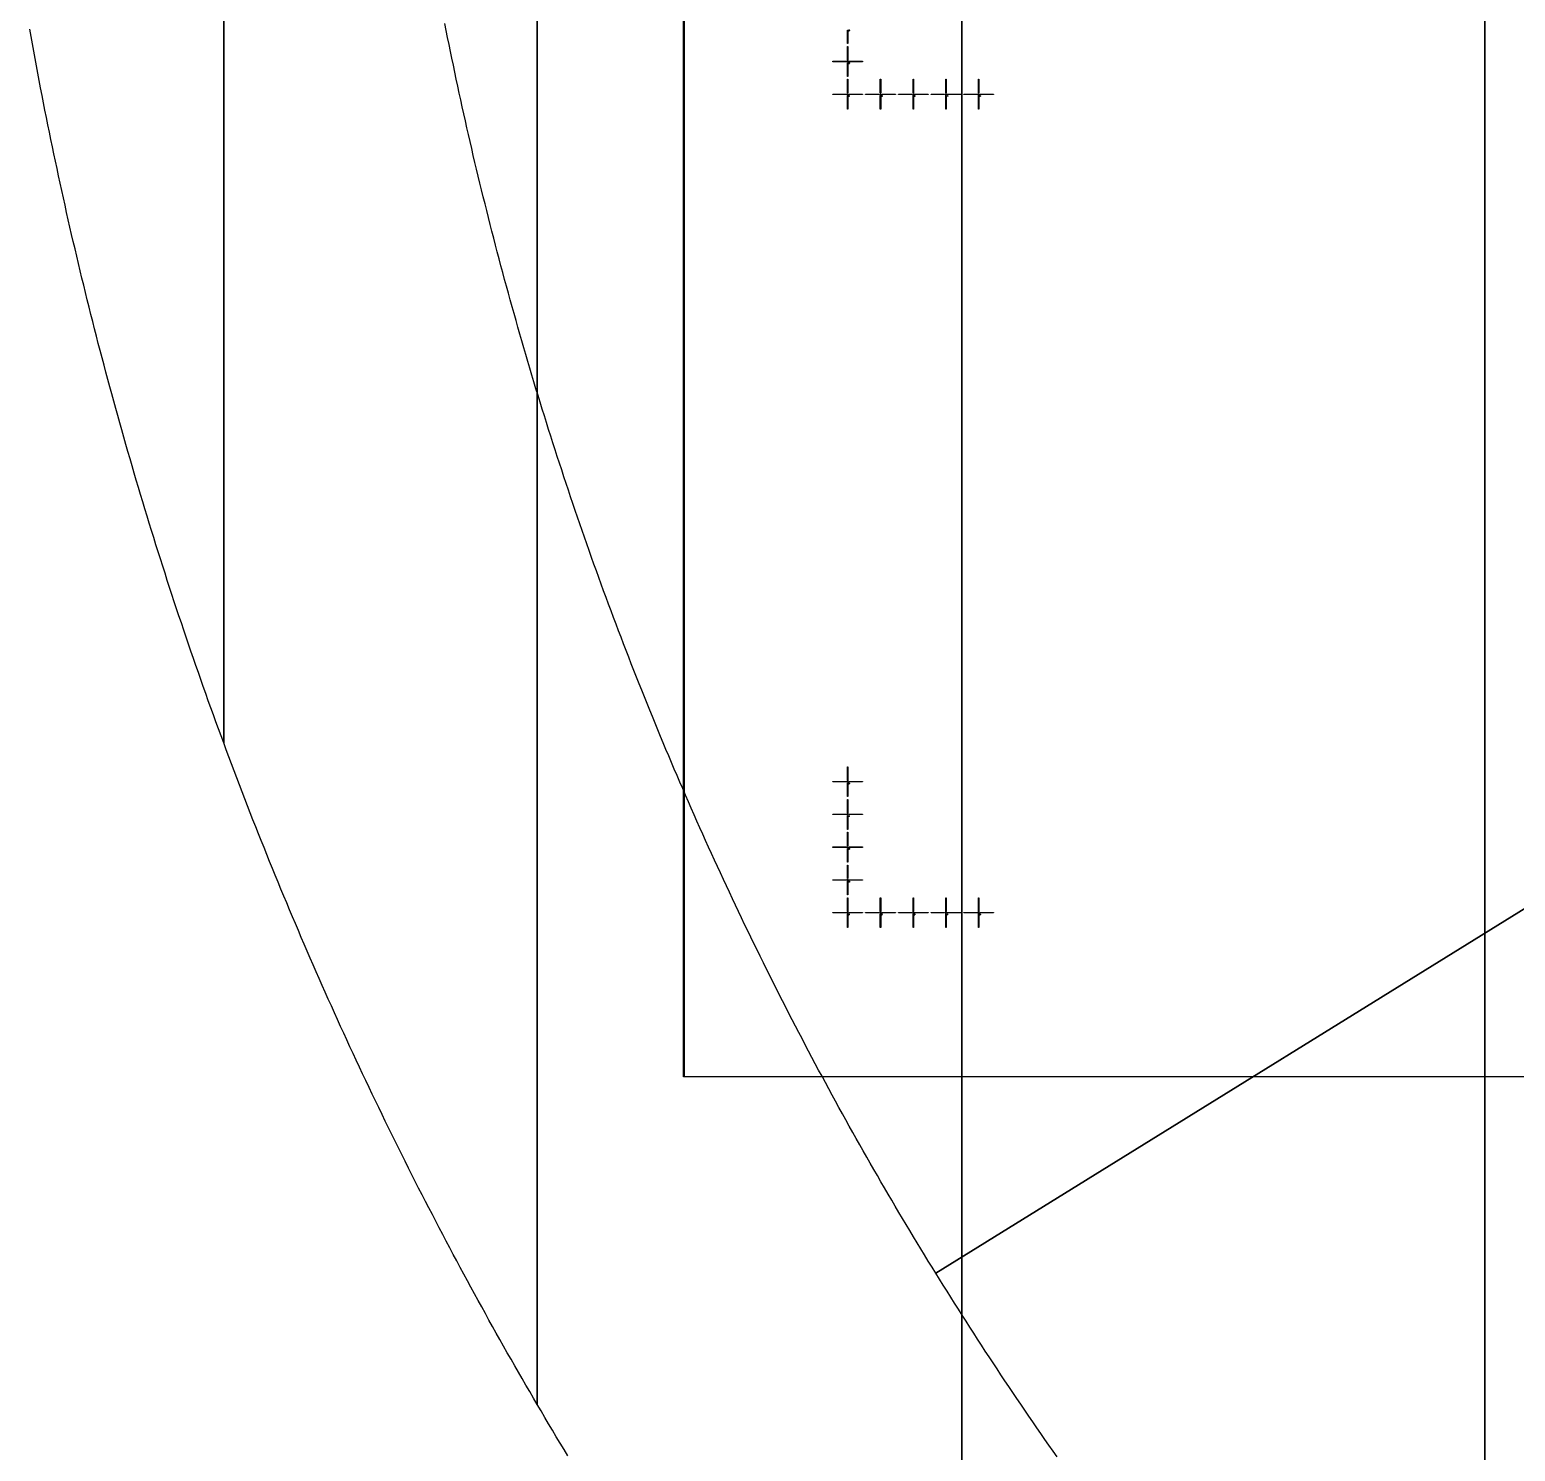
# Model space of a CAD drawing. Extents: x -25400 to 25400, y -24113 to 25400.
# Drawn here: x -25006 to -15929, y -13144 to -4459 of the extents above; entities that cross this region are included whole.
import ezdxf

# ---------------------------------------------------------------- set-up
doc = ezdxf.new("R2010")
doc.units = 0
for name, color, linetype in [('L0D0', 1, 'CONTINUOUS'), ('L1D0', 2, 'CONTINUOUS'), ('L3D0', 3, 'CONTINUOUS')]:
    doc.layers.add(name, color=color, linetype=linetype)

msp = doc.modelspace()

# ---------------------------------------------------------------- linework, layer by layer
at = {"layer": 'L0D0'}
for points in [[(-16115.797, 19632.653), (-16115.797, -19632.653)], [(-16115.797, -19632.653), (-16115.797, 19632.653)], [(-19309.859, 16501.193), (-19309.859, -16501.193)], [(-19309.859, -16501.193), (-19309.859, 16501.193)], [(-21905.071, 12857.988), (-21905.071, -12857.988), (-21928.171, -12818.553), (-21951.2, -12779.077), (-21974.158, -12739.559), (-21997.045, -12700), (-22019.861, -12660.4), (-22042.605, -12620.759), (-22065.278, -12581.077), (-22087.88, -12541.355), (-22110.41, -12501.591), (-22132.868, -12461.788), (-22155.255, -12421.944), (-22177.57, -12382.059), (-22199.813, -12342.135), (-22221.984, -12302.171), (-22244.084, -12262.167), (-22266.111, -12222.123), (-22288.067, -12182.04), (-22309.95, -12141.917), (-22331.761, -12101.755), (-22353.499, -12061.553), (-22375.166, -12021.313), (-22396.759, -11981.034), (-22418.281, -11940.716), (-22439.729, -11900.359), (-22461.105, -11859.964), (-22482.409, -11819.53), (-22503.639, -11779.058), (-22524.797, -11738.548), (-22545.882, -11698), (-22566.894, -11657.414), (-22587.832, -11616.791), (-22608.698, -11576.129), (-22629.491, -11535.431), (-22650.21, -11494.695), (-22670.855, -11453.921), (-22691.428, -11413.111), (-22711.927, -11372.264), (-22732.352, -11331.379), (-22752.704, -11290.459), (-22772.982, -11249.501), (-22793.187, -11208.507), (-22813.317, -11167.477), (-22833.374, -11126.411), (-22853.357, -11085.309), (-22873.266, -11044.171), (-22893.101, -11002.997), (-22912.862, -10961.787), (-22932.548, -10920.542), (-22952.16, -10879.262), (-22971.698, -10837.946), (-22991.162, -10796.595), (-23010.551, -10755.21), (-23029.866, -10713.789), (-23049.106, -10672.334), (-23068.271, -10630.844), (-23087.362, -10589.32), (-23106.378, -10547.762), (-23125.32, -10506.169), (-23144.186, -10464.543), (-23162.977, -10422.882), (-23181.694, -10381.188), (-23200.335, -10339.46), (-23218.902, -10297.699), (-23237.393, -10255.904), (-23255.809, -10214.077), (-23274.149, -10172.216), (-23292.415, -10130.322), (-23310.604, -10088.395), (-23328.719, -10046.436), (-23346.758, -10004.444), (-23364.721, -9962.42), (-23382.609, -9920.364), (-23400.421, -9878.275), (-23418.157, -9836.154), (-23435.817, -9794.002), (-23453.402, -9751.818), (-23470.91, -9709.602), (-23488.343, -9667.355), (-23505.699, -9625.077), (-23522.98, -9582.767), (-23540.184, -9540.427), (-23557.312, -9498.055), (-23574.364, -9455.653), (-23591.339, -9413.22), (-23608.238, -9370.757), (-23625.061, -9328.263), (-23641.807, -9285.739), (-23658.477, -9243.185), (-23675.07, -9200.602), (-23691.586, -9157.988), (-23708.026, -9115.345), (-23724.389, -9072.672), (-23740.675, -9029.97), (-23756.884, -8987.238), (-23773.017, -8944.478), (-23789.072, -8901.688), (-23805.05, -8858.87), (-23820.952, -8816.023), (-23820.952, 8816.023)], [(-21717.725, -13171.956), (-21741.39, -13132.858), (-21764.985, -13093.718), (-21788.509, -13054.534), (-21811.963, -13015.309), (-21835.346, -12976.042), (-21858.659, -12936.732), (-21881.901, -12897.381), (-21905.071, -12857.988), (-21905.071, 12857.988)], [(-23820.952, 4455.665), (-23820.952, -8816.023), (-23836.776, -8773.148), (-23852.523, -8730.244), (-23868.193, -8687.312), (-23883.785, -8644.351), (-23899.3, -8601.363), (-23914.738, -8558.347), (-23930.098, -8515.303), (-23945.381, -8472.232), (-23960.587, -8429.133), (-23975.715, -8386.007), (-23990.765, -8342.854), (-24005.737, -8299.673), (-24020.632, -8256.466), (-24035.449, -8213.232), (-24050.188, -8169.972), (-24064.85, -8126.685), (-24079.433, -8083.372), (-24093.939, -8040.032), (-24108.366, -7996.667), (-24122.716, -7953.276), (-24136.987, -7909.859), (-24151.18, -7866.416), (-24165.295, -7822.948), (-24179.332, -7779.454), (-24193.29, -7735.936), (-24207.171, -7692.392), (-24220.972, -7648.823), (-24234.696, -7605.23), (-24248.341, -7561.612), (-24261.907, -7517.97), (-24275.395, -7474.303), (-24288.804, -7430.612), (-24302.135, -7386.897), (-24315.387, -7343.158), (-24328.56, -7299.395), (-24341.655, -7255.609), (-24354.67, -7211.799), (-24367.607, -7167.965), (-24380.465, -7124.109), (-24393.244, -7080.23), (-24405.944, -7036.327), (-24418.565, -6992.402), (-24431.107, -6948.454), (-24443.57, -6904.484), (-24455.953, -6860.491), (-24468.258, -6816.476), (-24480.483, -6772.439), (-24492.629, -6728.38), (-24504.696, -6684.3), (-24516.684, -6640.197), (-24528.592, -6596.074), (-24540.42, -6551.929), (-24552.17, -6507.762), (-24563.839, -6463.575), (-24575.43, -6419.366), (-24586.94, -6375.137), (-24598.371, -6330.887), (-24609.723, -6286.617), (-24620.994, -6242.326), (-24632.186, -6198.016), (-24643.299, -6153.685), (-24654.331, -6109.334), (-24665.284, -6064.963), (-24676.157, -6020.573), (-24686.949, -5976.163), (-24697.662, -5931.734), (-24708.295, -5887.286), (-24718.849, -5842.819), (-24729.322, -5798.332), (-24739.714, -5753.827), (-24750.027, -5709.304), (-24760.26, -5664.761), (-24770.413, -5620.201), (-24780.485, -5575.622), (-24790.477, -5531.026), (-24800.389, -5486.411), (-24810.221, -5441.778), (-24819.972, -5397.128), (-24829.643, -5352.461), (-24839.233, -5307.776), (-24848.743, -5263.074), (-24858.173, -5218.355), (-24867.522, -5173.619), (-24876.791, -5128.866), (-24885.979, -5084.097), (-24895.087, -5039.311), (-24904.114, -4994.509), (-24913.06, -4949.691), (-24921.926, -4904.857), (-24930.711, -4860.007), (-24939.415, -4815.141), (-24948.039, -4770.259), (-24956.581, -4725.362), (-24965.043, -4680.45), (-24973.424, -4635.523), (-24981.725, -4590.58), (-24989.944, -4545.623), (-24998.083, -4500.651), (-25006.14, -4455.665)], [(0, 0), (-19469.972, -12055.297), (-19492.787, -12018.372), (-19515.531, -11981.404), (-19538.205, -11944.393), (-19560.809, -11907.339), (-19583.343, -11870.243), (-19605.807, -11833.104), (-19628.2, -11795.922), (-19650.522, -11758.698), (-19672.774, -11721.432), (-19694.955, -11684.123), (-19717.066, -11646.773), (-19739.105, -11609.381), (-19761.074, -11571.947), (-19782.972, -11534.471), (-19804.798, -11496.954), (-19826.554, -11459.396), (-19848.238, -11421.797), (-19869.851, -11384.156), (-19891.393, -11346.475), (-19912.863, -11308.753), (-19934.262, -11270.99), (-19955.589, -11233.187), (-19976.844, -11195.343), (-19998.027, -11157.459), (-20019.139, -11119.535), (-20040.179, -11081.572), (-20061.147, -11043.568), (-20082.042, -11005.525), (-20102.866, -10967.442), (-20123.617, -10929.32), (-20144.296, -10891.158), (-20164.903, -10852.957), (-20185.437, -10814.718), (-20205.899, -10776.439), (-20226.288, -10738.122), (-20246.605, -10699.766), (-20266.848, -10661.372), (-20287.019, -10622.94), (-20307.117, -10584.469), (-20327.143, -10545.96), (-20347.095, -10507.414), (-20366.974, -10468.829), (-20386.779, -10430.207), (-20406.512, -10391.548), (-20426.171, -10352.851), (-20445.757, -10314.117), (-20465.27, -10275.346), (-20484.708, -10236.538), (-20504.074, -10197.694), (-20523.365, -10158.812), (-20542.583, -10119.895), (-20561.728, -10080.94), (-20580.798, -10041.95), (-20599.794, -10002.924), (-20618.716, -9963.861), (-20637.565, -9924.763), (-20656.339, -9885.629), (-20675.039, -9846.46), (-20693.664, -9807.255), (-20712.216, -9768.015), (-20730.693, -9728.74), (-20749.095, -9689.43), (-20767.423, -9650.085), (-20785.676, -9610.706), (-20803.855, -9571.292), (-20821.959, -9531.844), (-20839.988, -9492.361), (-20857.942, -9452.844), (-20875.821, -9413.293), (-20893.625, -9373.709), (-20911.355, -9334.091), (-20929.009, -9294.439), (-20946.588, -9254.754), (-20964.091, -9215.036), (-20981.519, -9175.284), (-20998.872, -9135.5), (-21016.15, -9095.683), (-21033.352, -9055.833), (-21050.478, -9015.95), (-21067.529, -8976.035), (-21084.504, -8936.088), (-21101.404, -8896.109), (-21118.227, -8856.098), (-21134.975, -8816.055), (-21151.647, -8775.98), (-21168.243, -8735.874), (-21184.763, -8695.737), (-21201.206, -8655.568), (-21217.574, -8615.368), (-21233.865, -8575.137), (-21250.08, -8534.876), (-21266.219, -8494.583), (-21282.281, -8454.261), (-21298.267, -8413.907), (-21314.176, -8373.524), (-21330.009, -8333.11), (-21345.765, -8292.667), (-21361.444, -8252.194), (-21377.047, -8211.691), (-21392.573, -8171.159), (-21408.022, -8130.597), (-21423.394, -8090.006), (-21438.689, -8049.386), (-21453.907, -8008.737), (-21469.048, -7968.059), (-21484.112, -7927.353), (-21499.099, -7886.618), (-21514.008, -7845.855), (-21528.841, -7805.064), (-21543.595, -7764.245), (-21558.273, -7723.397), (-21572.873, -7682.522), (-21587.396, -7641.62), (-21601.841, -7600.69), (-21616.208, -7559.733), (-21630.498, -7518.748), (-21644.71, -7477.737), (-21658.844, -7436.698), (-21672.9, -7395.633), (-21686.879, -7354.541), (-21700.78, -7313.423), (-21714.602, -7272.279), (-21728.347, -7231.109), (-21742.014, -7189.912), (-21755.602, -7148.69), (-21769.113, -7107.442), (-21782.545, -7066.168), (-21795.899, -7024.87), (-21809.175, -6983.545), (-21822.372, -6942.196), (-21835.491, -6900.822), (-21848.531, -6859.423), (-21861.493, -6818), (-21874.377, -6776.552), (-21887.181, -6735.079), (-21899.908, -6693.583), (-21912.555, -6652.062), (-21925.124, -6610.517), (-21937.614, -6568.949), (-21950.025, -6527.357), (-21962.358, -6485.742), (-21974.611, -6444.103), (-21986.786, -6402.441), (-21998.881, -6360.757), (-22010.898, -6319.049), (-22022.835, -6277.319), (-22034.694, -6235.566), (-22046.473, -6193.79), (-22058.173, -6151.993), (-22069.793, -6110.173), (-22081.335, -6068.332), (-22092.797, -6026.468), (-22104.18, -5984.583), (-22115.483, -5942.677), (-22126.707, -5900.749), (-22137.851, -5858.8), (-22148.916, -5816.829), (-22159.902, -5774.838), (-22170.807, -5732.827), (-22181.633, -5690.794), (-22192.38, -5648.741), (-22203.046, -5606.668), (-22213.633, -5564.575), (-22224.14, -5522.462), (-22234.568, -5480.329), (-22244.915, -5438.176), (-22255.182, -5396.004), (-22265.37, -5353.812), (-22275.477, -5311.601), (-22285.505, -5269.371), (-22295.452, -5227.122), (-22305.32, -5184.854), (-22315.107, -5142.568), (-22324.814, -5100.263), (-22334.441, -5057.94), (-22343.987, -5015.599), (-22353.454, -4973.239), (-22362.84, -4930.862), (-22372.145, -4888.467), (-22381.371, -4846.055), (-22390.516, -4803.625), (-22399.58, -4761.178), (-22408.564, -4718.713), (-22417.468, -4676.232), (-22426.291, -4633.734), (-22435.033, -4591.22), (-22443.695, -4548.688), (-22452.276, -4506.141), (-22460.776, -4463.577), (-22469.196, -4420.998)], [(-18728.45, -13177.828), (-18753.394, -13142.307), (-18778.27, -13106.738), (-18803.078, -13071.123), (-18827.819, -13035.46), (-18852.493, -12999.751), (-18877.098, -12963.995), (-18901.636, -12928.192), (-18926.106, -12892.344), (-18950.508, -12856.448), (-18974.841, -12820.507), (-18999.107, -12784.519), (-19023.304, -12748.486), (-19047.434, -12712.406), (-19071.494, -12676.281), (-19095.486, -12640.111), (-19119.41, -12603.895), (-19143.265, -12567.634), (-19167.051, -12531.328), (-19190.768, -12494.976), (-19214.416, -12458.58), (-19237.995, -12422.139), (-19261.505, -12385.653), (-19284.946, -12349.123), (-19308.318, -12312.549), (-19331.62, -12275.93), (-19354.853, -12239.267), (-19378.016, -12202.561), (-19401.11, -12165.81), (-19424.134, -12129.016), (-19447.088, -12092.178), (-19469.972, -12055.297), (0, 0)]]:
    msp.add_lwpolyline(points, dxfattribs=at)
at = {"layer": 'L1D0'}
for points in [[(-20008.75, -4544.15), (-20008.75, -4461.15), (-20006.25, -4461.15), (-20006.25, -4544.15)], [(-20001.5, -4461.039), (-20001.5, -4460.15), (-19997.944, -4460.15), (-19997.944, -4461.039)], [(-20001.5, -4466.372), (-20001.5, -4465.483), (-19997.944, -4465.483), (-19997.944, -4466.372)], [(-20000.611, -4463.706), (-20000.611, -4462.817), (-19997.944, -4462.817), (-19997.944, -4463.706)], [(-19997.944, -4462.817), (-19997.944, -4461.039), (-19997.056, -4461.039), (-19997.056, -4462.817)], [(-19997.944, -4465.483), (-19997.944, -4463.706), (-19997.056, -4463.706), (-19997.056, -4465.483)], [(-20008.75, -4645.15), (-20008.75, -4562.15), (-20006.25, -4562.15), (-20006.25, -4645.15)], [(-20098.5, -4654.4), (-20098.5, -4651.9), (-20015.5, -4651.9), (-20015.5, -4654.4)], [(-20007.7, -4658.15), (-20007.7, -4653.35), (-20012.5, -4653.35), (-20012.5, -4652.95), (-20007.7, -4652.95), (-20007.7, -4648.15), (-20007.3, -4648.15), (-20007.3, -4652.95), (-20002.5, -4652.95), (-20002.5, -4653.35), (-20007.3, -4653.35), (-20007.3, -4658.15)], [(-20008.75, -4744.15), (-20008.75, -4661.15), (-20006.25, -4661.15), (-20006.25, -4744.15)], [(-20001.5, -4661.928), (-20001.5, -4661.039), (-20000.611, -4661.039), (-20000.611, -4661.928)], [(-20001.5, -4666.372), (-20001.5, -4664.594), (-20000.611, -4664.594), (-20000.611, -4665.483), (-19997.056, -4665.483), (-19997.056, -4666.372)], [(-20000.611, -4661.039), (-20000.611, -4660.15), (-19997.944, -4660.15), (-19997.944, -4661.039)], [(-20000.611, -4664.594), (-20000.611, -4663.706), (-19998.833, -4663.706), (-19998.833, -4664.594)], [(-19999.5, -4654.4), (-19999.5, -4651.9), (-19916.5, -4651.9), (-19916.5, -4654.4)], [(-19998.833, -4663.706), (-19998.833, -4662.817), (-19997.944, -4662.817), (-19997.944, -4663.706)], [(-19997.944, -4662.817), (-19997.944, -4661.039), (-19997.056, -4661.039), (-19997.056, -4662.817)], [(-20008.75, -4845.15), (-20008.75, -4762.15), (-20006.25, -4762.15), (-20006.25, -4845.15)], [(-19808.75, -4845.15), (-19808.75, -4762.15), (-19806.25, -4762.15), (-19806.25, -4845.15)], [(-19608.75, -4845.15), (-19608.75, -4762.15), (-19606.25, -4762.15), (-19606.25, -4845.15)], [(-19408.75, -4845.15), (-19408.75, -4762.15), (-19406.25, -4762.15), (-19406.25, -4845.15)], [(-19208.75, -4845.15), (-19208.75, -4762.15), (-19206.25, -4762.15), (-19206.25, -4845.15)], [(-20098.5, -4854.4), (-20098.5, -4851.9), (-20015.5, -4851.9), (-20015.5, -4854.4)], [(-20007.7, -4858.15), (-20007.7, -4853.35), (-20012.5, -4853.35), (-20012.5, -4852.95), (-20007.7, -4852.95), (-20007.7, -4848.15), (-20007.3, -4848.15), (-20007.3, -4852.95), (-20002.5, -4852.95), (-20002.5, -4853.35), (-20007.3, -4853.35), (-20007.3, -4858.15)], [(-20008.75, -4944.15), (-20008.75, -4861.15), (-20006.25, -4861.15), (-20006.25, -4944.15)], [(-20000.611, -4866.372), (-20000.611, -4865.483), (-19999.722, -4865.483), (-19999.722, -4861.928), (-20000.611, -4861.928), (-20000.611, -4861.039), (-19999.722, -4861.039), (-19999.722, -4860.15), (-19998.833, -4860.15), (-19998.833, -4865.483), (-19997.944, -4865.483), (-19997.944, -4866.372)], [(-19999.5, -4854.4), (-19999.5, -4851.9), (-19916.5, -4851.9), (-19916.5, -4854.4)], [(-19898.5, -4854.4), (-19898.5, -4851.9), (-19815.5, -4851.9), (-19815.5, -4854.4)], [(-19807.7, -4858.15), (-19807.7, -4853.35), (-19812.5, -4853.35), (-19812.5, -4852.95), (-19807.7, -4852.95), (-19807.7, -4848.15), (-19807.3, -4848.15), (-19807.3, -4852.95), (-19802.5, -4852.95), (-19802.5, -4853.35), (-19807.3, -4853.35), (-19807.3, -4858.15)], [(-19808.75, -4944.15), (-19808.75, -4861.15), (-19806.25, -4861.15), (-19806.25, -4944.15)], [(-19801.5, -4861.928), (-19801.5, -4861.039), (-19800.611, -4861.039), (-19800.611, -4861.928)], [(-19801.5, -4866.372), (-19801.5, -4864.594), (-19800.611, -4864.594), (-19800.611, -4865.483), (-19797.056, -4865.483), (-19797.056, -4866.372)], [(-19800.611, -4861.039), (-19800.611, -4860.15), (-19797.944, -4860.15), (-19797.944, -4861.039)], [(-19800.611, -4864.594), (-19800.611, -4863.706), (-19798.833, -4863.706), (-19798.833, -4864.594)], [(-19799.5, -4854.4), (-19799.5, -4851.9), (-19716.5, -4851.9), (-19716.5, -4854.4)], [(-19798.833, -4863.706), (-19798.833, -4862.817), (-19797.944, -4862.817), (-19797.944, -4863.706)], [(-19797.944, -4862.817), (-19797.944, -4861.039), (-19797.056, -4861.039), (-19797.056, -4862.817)], [(-19698.5, -4854.4), (-19698.5, -4851.9), (-19615.5, -4851.9), (-19615.5, -4854.4)], [(-19607.7, -4858.15), (-19607.7, -4853.35), (-19612.5, -4853.35), (-19612.5, -4852.95), (-19607.7, -4852.95), (-19607.7, -4848.15), (-19607.3, -4848.15), (-19607.3, -4852.95), (-19602.5, -4852.95), (-19602.5, -4853.35), (-19607.3, -4853.35), (-19607.3, -4858.15)], [(-19608.75, -4944.15), (-19608.75, -4861.15), (-19606.25, -4861.15), (-19606.25, -4944.15)], [(-19601.5, -4861.039), (-19601.5, -4860.15), (-19597.944, -4860.15), (-19597.944, -4861.039)], [(-19601.5, -4866.372), (-19601.5, -4865.483), (-19597.944, -4865.483), (-19597.944, -4866.372)], [(-19600.611, -4863.706), (-19600.611, -4862.817), (-19597.944, -4862.817), (-19597.944, -4863.706)], [(-19599.5, -4854.4), (-19599.5, -4851.9), (-19516.5, -4851.9), (-19516.5, -4854.4)], [(-19597.944, -4862.817), (-19597.944, -4861.039), (-19597.056, -4861.039), (-19597.056, -4862.817)], [(-19597.944, -4865.483), (-19597.944, -4863.706), (-19597.056, -4863.706), (-19597.056, -4865.483)], [(-19498.5, -4854.4), (-19498.5, -4851.9), (-19415.5, -4851.9), (-19415.5, -4854.4)], [(-19407.7, -4858.15), (-19407.7, -4853.35), (-19412.5, -4853.35), (-19412.5, -4852.95), (-19407.7, -4852.95), (-19407.7, -4848.15), (-19407.3, -4848.15), (-19407.3, -4852.95), (-19402.5, -4852.95), (-19402.5, -4853.35), (-19407.3, -4853.35), (-19407.3, -4858.15)], [(-19408.75, -4944.15), (-19408.75, -4861.15), (-19406.25, -4861.15), (-19406.25, -4944.15)], [(-19398.833, -4866.372), (-19398.833, -4864.594), (-19401.5, -4864.594), (-19401.5, -4862.817), (-19400.611, -4862.817), (-19400.611, -4863.706), (-19398.833, -4863.706), (-19398.833, -4861.039), (-19399.722, -4861.039), (-19399.722, -4860.15), (-19397.944, -4860.15), (-19397.944, -4863.706), (-19397.056, -4863.706), (-19397.056, -4864.594), (-19397.944, -4864.594), (-19397.944, -4866.372)], [(-19400.611, -4862.817), (-19400.611, -4861.039), (-19399.722, -4861.039), (-19399.722, -4862.817)], [(-19399.5, -4854.4), (-19399.5, -4851.9), (-19316.5, -4851.9), (-19316.5, -4854.4)], [(-19298.5, -4854.4), (-19298.5, -4851.9), (-19215.5, -4851.9), (-19215.5, -4854.4)], [(-19207.7, -4858.15), (-19207.7, -4853.35), (-19212.5, -4853.35), (-19212.5, -4852.95), (-19207.7, -4852.95), (-19207.7, -4848.15), (-19207.3, -4848.15), (-19207.3, -4852.95), (-19202.5, -4852.95), (-19202.5, -4853.35), (-19207.3, -4853.35), (-19207.3, -4858.15)], [(-19208.75, -4944.15), (-19208.75, -4861.15), (-19206.25, -4861.15), (-19206.25, -4944.15)], [(-19201.5, -4863.706), (-19201.5, -4860.15), (-19197.056, -4860.15), (-19197.056, -4861.039), (-19200.611, -4861.039), (-19200.611, -4862.817), (-19197.944, -4862.817), (-19197.944, -4863.706)], [(-19201.5, -4866.372), (-19201.5, -4865.483), (-19197.944, -4865.483), (-19197.944, -4866.372)], [(-19199.5, -4854.4), (-19199.5, -4851.9), (-19116.5, -4851.9), (-19116.5, -4854.4)], [(-19197.944, -4865.483), (-19197.944, -4863.706), (-19197.056, -4863.706), (-19197.056, -4865.483)], [(-20008.75, -9045.15), (-20008.75, -8962.15), (-20006.25, -8962.15), (-20006.25, -9045.15)], [(-20098.5, -9054.4), (-20098.5, -9051.9), (-20015.5, -9051.9), (-20015.5, -9054.4)], [(-20007.7, -9058.15), (-20007.7, -9053.35), (-20012.5, -9053.35), (-20012.5, -9052.95), (-20007.7, -9052.95), (-20007.7, -9048.15), (-20007.3, -9048.15), (-20007.3, -9052.95), (-20002.5, -9052.95), (-20002.5, -9053.35), (-20007.3, -9053.35), (-20007.3, -9058.15)], [(-20008.75, -9144.15), (-20008.75, -9061.15), (-20006.25, -9061.15), (-20006.25, -9144.15)], [(-20001.5, -9063.706), (-20001.5, -9060.15), (-19997.056, -9060.15), (-19997.056, -9061.039), (-20000.611, -9061.039), (-20000.611, -9062.817), (-19997.944, -9062.817), (-19997.944, -9063.706)], [(-20001.5, -9066.372), (-20001.5, -9065.483), (-19997.944, -9065.483), (-19997.944, -9066.372)], [(-19999.5, -9054.4), (-19999.5, -9051.9), (-19916.5, -9051.9), (-19916.5, -9054.4)], [(-19997.944, -9065.483), (-19997.944, -9063.706), (-19997.056, -9063.706), (-19997.056, -9065.483)], [(-20008.75, -9245.15), (-20008.75, -9162.15), (-20006.25, -9162.15), (-20006.25, -9245.15)], [(-20098.5, -9254.4), (-20098.5, -9251.9), (-20015.5, -9251.9), (-20015.5, -9254.4)], [(-20007.7, -9258.15), (-20007.7, -9253.35), (-20012.5, -9253.35), (-20012.5, -9252.95), (-20007.7, -9252.95), (-20007.7, -9248.15), (-20007.3, -9248.15), (-20007.3, -9252.95), (-20002.5, -9252.95), (-20002.5, -9253.35), (-20007.3, -9253.35), (-20007.3, -9258.15)], [(-19999.5, -9254.4), (-19999.5, -9251.9), (-19916.5, -9251.9), (-19916.5, -9254.4)], [(-20008.75, -9344.15), (-20008.75, -9261.15), (-20006.25, -9261.15), (-20006.25, -9344.15)], [(-19998.833, -9266.372), (-19998.833, -9264.594), (-20001.5, -9264.594), (-20001.5, -9262.817), (-20000.611, -9262.817), (-20000.611, -9263.706), (-19998.833, -9263.706), (-19998.833, -9261.039), (-19999.722, -9261.039), (-19999.722, -9260.15), (-19997.944, -9260.15), (-19997.944, -9263.706), (-19997.056, -9263.706), (-19997.056, -9264.594), (-19997.944, -9264.594), (-19997.944, -9266.372)], [(-20000.611, -9262.817), (-20000.611, -9261.039), (-19999.722, -9261.039), (-19999.722, -9262.817)], [(-20008.75, -9445.15), (-20008.75, -9362.15), (-20006.25, -9362.15), (-20006.25, -9445.15)], [(-20098.5, -9454.4), (-20098.5, -9451.9), (-20015.5, -9451.9), (-20015.5, -9454.4)], [(-20007.7, -9458.15), (-20007.7, -9453.35), (-20012.5, -9453.35), (-20012.5, -9452.95), (-20007.7, -9452.95), (-20007.7, -9448.15), (-20007.3, -9448.15), (-20007.3, -9452.95), (-20002.5, -9452.95), (-20002.5, -9453.35), (-20007.3, -9453.35), (-20007.3, -9458.15)], [(-20008.75, -9544.15), (-20008.75, -9461.15), (-20006.25, -9461.15), (-20006.25, -9544.15)], [(-20001.5, -9461.039), (-20001.5, -9460.15), (-19997.944, -9460.15), (-19997.944, -9461.039)], [(-20001.5, -9466.372), (-20001.5, -9465.483), (-19997.944, -9465.483), (-19997.944, -9466.372)], [(-20000.611, -9463.706), (-20000.611, -9462.817), (-19997.944, -9462.817), (-19997.944, -9463.706)], [(-19999.5, -9454.4), (-19999.5, -9451.9), (-19916.5, -9451.9), (-19916.5, -9454.4)], [(-19997.944, -9462.817), (-19997.944, -9461.039), (-19997.056, -9461.039), (-19997.056, -9462.817)], [(-19997.944, -9465.483), (-19997.944, -9463.706), (-19997.056, -9463.706), (-19997.056, -9465.483)], [(-20008.75, -9645.15), (-20008.75, -9562.15), (-20006.25, -9562.15), (-20006.25, -9645.15)], [(-20098.5, -9654.4), (-20098.5, -9651.9), (-20015.5, -9651.9), (-20015.5, -9654.4)], [(-20007.7, -9658.15), (-20007.7, -9653.35), (-20012.5, -9653.35), (-20012.5, -9652.95), (-20007.7, -9652.95), (-20007.7, -9648.15), (-20007.3, -9648.15), (-20007.3, -9652.95), (-20002.5, -9652.95), (-20002.5, -9653.35), (-20007.3, -9653.35), (-20007.3, -9658.15)], [(-20008.75, -9744.15), (-20008.75, -9661.15), (-20006.25, -9661.15), (-20006.25, -9744.15)], [(-20001.5, -9661.928), (-20001.5, -9661.039), (-20000.611, -9661.039), (-20000.611, -9661.928)], [(-20001.5, -9666.372), (-20001.5, -9664.594), (-20000.611, -9664.594), (-20000.611, -9665.483), (-19997.056, -9665.483), (-19997.056, -9666.372)], [(-20000.611, -9661.039), (-20000.611, -9660.15), (-19997.944, -9660.15), (-19997.944, -9661.039)], [(-20000.611, -9664.594), (-20000.611, -9663.706), (-19998.833, -9663.706), (-19998.833, -9664.594)], [(-19999.5, -9654.4), (-19999.5, -9651.9), (-19916.5, -9651.9), (-19916.5, -9654.4)], [(-19998.833, -9663.706), (-19998.833, -9662.817), (-19997.944, -9662.817), (-19997.944, -9663.706)], [(-19997.944, -9662.817), (-19997.944, -9661.039), (-19997.056, -9661.039), (-19997.056, -9662.817)], [(-20008.75, -9845.15), (-20008.75, -9762.15), (-20006.25, -9762.15), (-20006.25, -9845.15)], [(-19808.75, -9845.15), (-19808.75, -9762.15), (-19806.25, -9762.15), (-19806.25, -9845.15)], [(-19608.75, -9845.15), (-19608.75, -9762.15), (-19606.25, -9762.15), (-19606.25, -9845.15)], [(-19408.75, -9845.15), (-19408.75, -9762.15), (-19406.25, -9762.15), (-19406.25, -9845.15)], [(-19208.75, -9845.15), (-19208.75, -9762.15), (-19206.25, -9762.15), (-19206.25, -9845.15)], [(-20098.5, -9854.4), (-20098.5, -9851.9), (-20015.5, -9851.9), (-20015.5, -9854.4)], [(-20007.7, -9858.15), (-20007.7, -9853.35), (-20012.5, -9853.35), (-20012.5, -9852.95), (-20007.7, -9852.95), (-20007.7, -9848.15), (-20007.3, -9848.15), (-20007.3, -9852.95), (-20002.5, -9852.95), (-20002.5, -9853.35), (-20007.3, -9853.35), (-20007.3, -9858.15)], [(-20008.75, -9944.15), (-20008.75, -9861.15), (-20006.25, -9861.15), (-20006.25, -9944.15)], [(-20000.611, -9866.372), (-20000.611, -9865.483), (-19999.722, -9865.483), (-19999.722, -9861.928), (-20000.611, -9861.928), (-20000.611, -9861.039), (-19999.722, -9861.039), (-19999.722, -9860.15), (-19998.833, -9860.15), (-19998.833, -9865.483), (-19997.944, -9865.483), (-19997.944, -9866.372)], [(-19999.5, -9854.4), (-19999.5, -9851.9), (-19916.5, -9851.9), (-19916.5, -9854.4)], [(-19898.5, -9854.4), (-19898.5, -9851.9), (-19815.5, -9851.9), (-19815.5, -9854.4)], [(-19807.7, -9858.15), (-19807.7, -9853.35), (-19812.5, -9853.35), (-19812.5, -9852.95), (-19807.7, -9852.95), (-19807.7, -9848.15), (-19807.3, -9848.15), (-19807.3, -9852.95), (-19802.5, -9852.95), (-19802.5, -9853.35), (-19807.3, -9853.35), (-19807.3, -9858.15)], [(-19808.75, -9944.15), (-19808.75, -9861.15), (-19806.25, -9861.15), (-19806.25, -9944.15)], [(-19801.5, -9861.928), (-19801.5, -9861.039), (-19800.611, -9861.039), (-19800.611, -9861.928)], [(-19801.5, -9866.372), (-19801.5, -9864.594), (-19800.611, -9864.594), (-19800.611, -9865.483), (-19797.056, -9865.483), (-19797.056, -9866.372)], [(-19800.611, -9861.039), (-19800.611, -9860.15), (-19797.944, -9860.15), (-19797.944, -9861.039)], [(-19800.611, -9864.594), (-19800.611, -9863.706), (-19798.833, -9863.706), (-19798.833, -9864.594)], [(-19799.5, -9854.4), (-19799.5, -9851.9), (-19716.5, -9851.9), (-19716.5, -9854.4)], [(-19798.833, -9863.706), (-19798.833, -9862.817), (-19797.944, -9862.817), (-19797.944, -9863.706)], [(-19797.944, -9862.817), (-19797.944, -9861.039), (-19797.056, -9861.039), (-19797.056, -9862.817)], [(-19698.5, -9854.4), (-19698.5, -9851.9), (-19615.5, -9851.9), (-19615.5, -9854.4)], [(-19607.7, -9858.15), (-19607.7, -9853.35), (-19612.5, -9853.35), (-19612.5, -9852.95), (-19607.7, -9852.95), (-19607.7, -9848.15), (-19607.3, -9848.15), (-19607.3, -9852.95), (-19602.5, -9852.95), (-19602.5, -9853.35), (-19607.3, -9853.35), (-19607.3, -9858.15)], [(-19608.75, -9944.15), (-19608.75, -9861.15), (-19606.25, -9861.15), (-19606.25, -9944.15)], [(-19601.5, -9861.039), (-19601.5, -9860.15), (-19597.944, -9860.15), (-19597.944, -9861.039)], [(-19601.5, -9866.372), (-19601.5, -9865.483), (-19597.944, -9865.483), (-19597.944, -9866.372)], [(-19600.611, -9863.706), (-19600.611, -9862.817), (-19597.944, -9862.817), (-19597.944, -9863.706)], [(-19599.5, -9854.4), (-19599.5, -9851.9), (-19516.5, -9851.9), (-19516.5, -9854.4)], [(-19597.944, -9862.817), (-19597.944, -9861.039), (-19597.056, -9861.039), (-19597.056, -9862.817)], [(-19597.944, -9865.483), (-19597.944, -9863.706), (-19597.056, -9863.706), (-19597.056, -9865.483)], [(-19498.5, -9854.4), (-19498.5, -9851.9), (-19415.5, -9851.9), (-19415.5, -9854.4)], [(-19407.7, -9858.15), (-19407.7, -9853.35), (-19412.5, -9853.35), (-19412.5, -9852.95), (-19407.7, -9852.95), (-19407.7, -9848.15), (-19407.3, -9848.15), (-19407.3, -9852.95), (-19402.5, -9852.95), (-19402.5, -9853.35), (-19407.3, -9853.35), (-19407.3, -9858.15)], [(-19408.75, -9944.15), (-19408.75, -9861.15), (-19406.25, -9861.15), (-19406.25, -9944.15)], [(-19398.833, -9866.372), (-19398.833, -9864.594), (-19401.5, -9864.594), (-19401.5, -9862.817), (-19400.611, -9862.817), (-19400.611, -9863.706), (-19398.833, -9863.706), (-19398.833, -9861.039), (-19399.722, -9861.039), (-19399.722, -9860.15), (-19397.944, -9860.15), (-19397.944, -9863.706), (-19397.056, -9863.706), (-19397.056, -9864.594), (-19397.944, -9864.594), (-19397.944, -9866.372)], [(-19400.611, -9862.817), (-19400.611, -9861.039), (-19399.722, -9861.039), (-19399.722, -9862.817)], [(-19399.5, -9854.4), (-19399.5, -9851.9), (-19316.5, -9851.9), (-19316.5, -9854.4)], [(-19298.5, -9854.4), (-19298.5, -9851.9), (-19215.5, -9851.9), (-19215.5, -9854.4)], [(-19207.7, -9858.15), (-19207.7, -9853.35), (-19212.5, -9853.35), (-19212.5, -9852.95), (-19207.7, -9852.95), (-19207.7, -9848.15), (-19207.3, -9848.15), (-19207.3, -9852.95), (-19202.5, -9852.95), (-19202.5, -9853.35), (-19207.3, -9853.35), (-19207.3, -9858.15)], [(-19208.75, -9944.15), (-19208.75, -9861.15), (-19206.25, -9861.15), (-19206.25, -9944.15)], [(-19201.5, -9863.706), (-19201.5, -9860.15), (-19197.056, -9860.15), (-19197.056, -9861.039), (-19200.611, -9861.039), (-19200.611, -9862.817), (-19197.944, -9862.817), (-19197.944, -9863.706)], [(-19201.5, -9866.372), (-19201.5, -9865.483), (-19197.944, -9865.483), (-19197.944, -9866.372)], [(-19199.5, -9854.4), (-19199.5, -9851.9), (-19116.5, -9851.9), (-19116.5, -9854.4)], [(-19197.944, -9865.483), (-19197.944, -9863.706), (-19197.056, -9863.706), (-19197.056, -9865.483)]]:
    msp.add_lwpolyline(points, close=True, dxfattribs=at)
at = {"layer": 'L3D0'}
for points in [[(-1.5, -3853.15), (-7001.5, -3853.15), (-7001.5, -10853.15), (-7004.5, -10853.15), (-7004.5, -3853.15), (-14004.5, -3853.15), (-14004.5, -10853.15), (-14007.5, -10853.15), (-14007.5, -3853.15), (-21007.5, -3853.15), (-21007.5, -10853.15), (-21010.5, -10853.15), (-21010.5, -3850.15), (-21007.5, -3850.15), (-14007.5, -3850.15), (-14004.5, -3850.15), (-7004.5, -3850.15), (-7001.5, -3850.15), (-1.5, -3850.15)], [(-1.5, -10856.15), (-7001.5, -10856.15), (-7001.5, -17856.15), (-7004.5, -17856.15), (-7004.5, -10856.15), (-14004.5, -10856.15), (-14004.5, -17856.15), (-14007.5, -17856.15), (-14007.5, -10856.15), (-21010.5, -10856.15), (-21010.5, -10853.15), (-21007.5, -10853.15), (-14007.5, -10853.15), (-14004.5, -10853.15), (-7004.5, -10853.15), (-7001.5, -10853.15), (-1.5, -10853.15)]]:
    msp.add_lwpolyline(points, dxfattribs=at)

doc.saveas('drawing.dxf')
